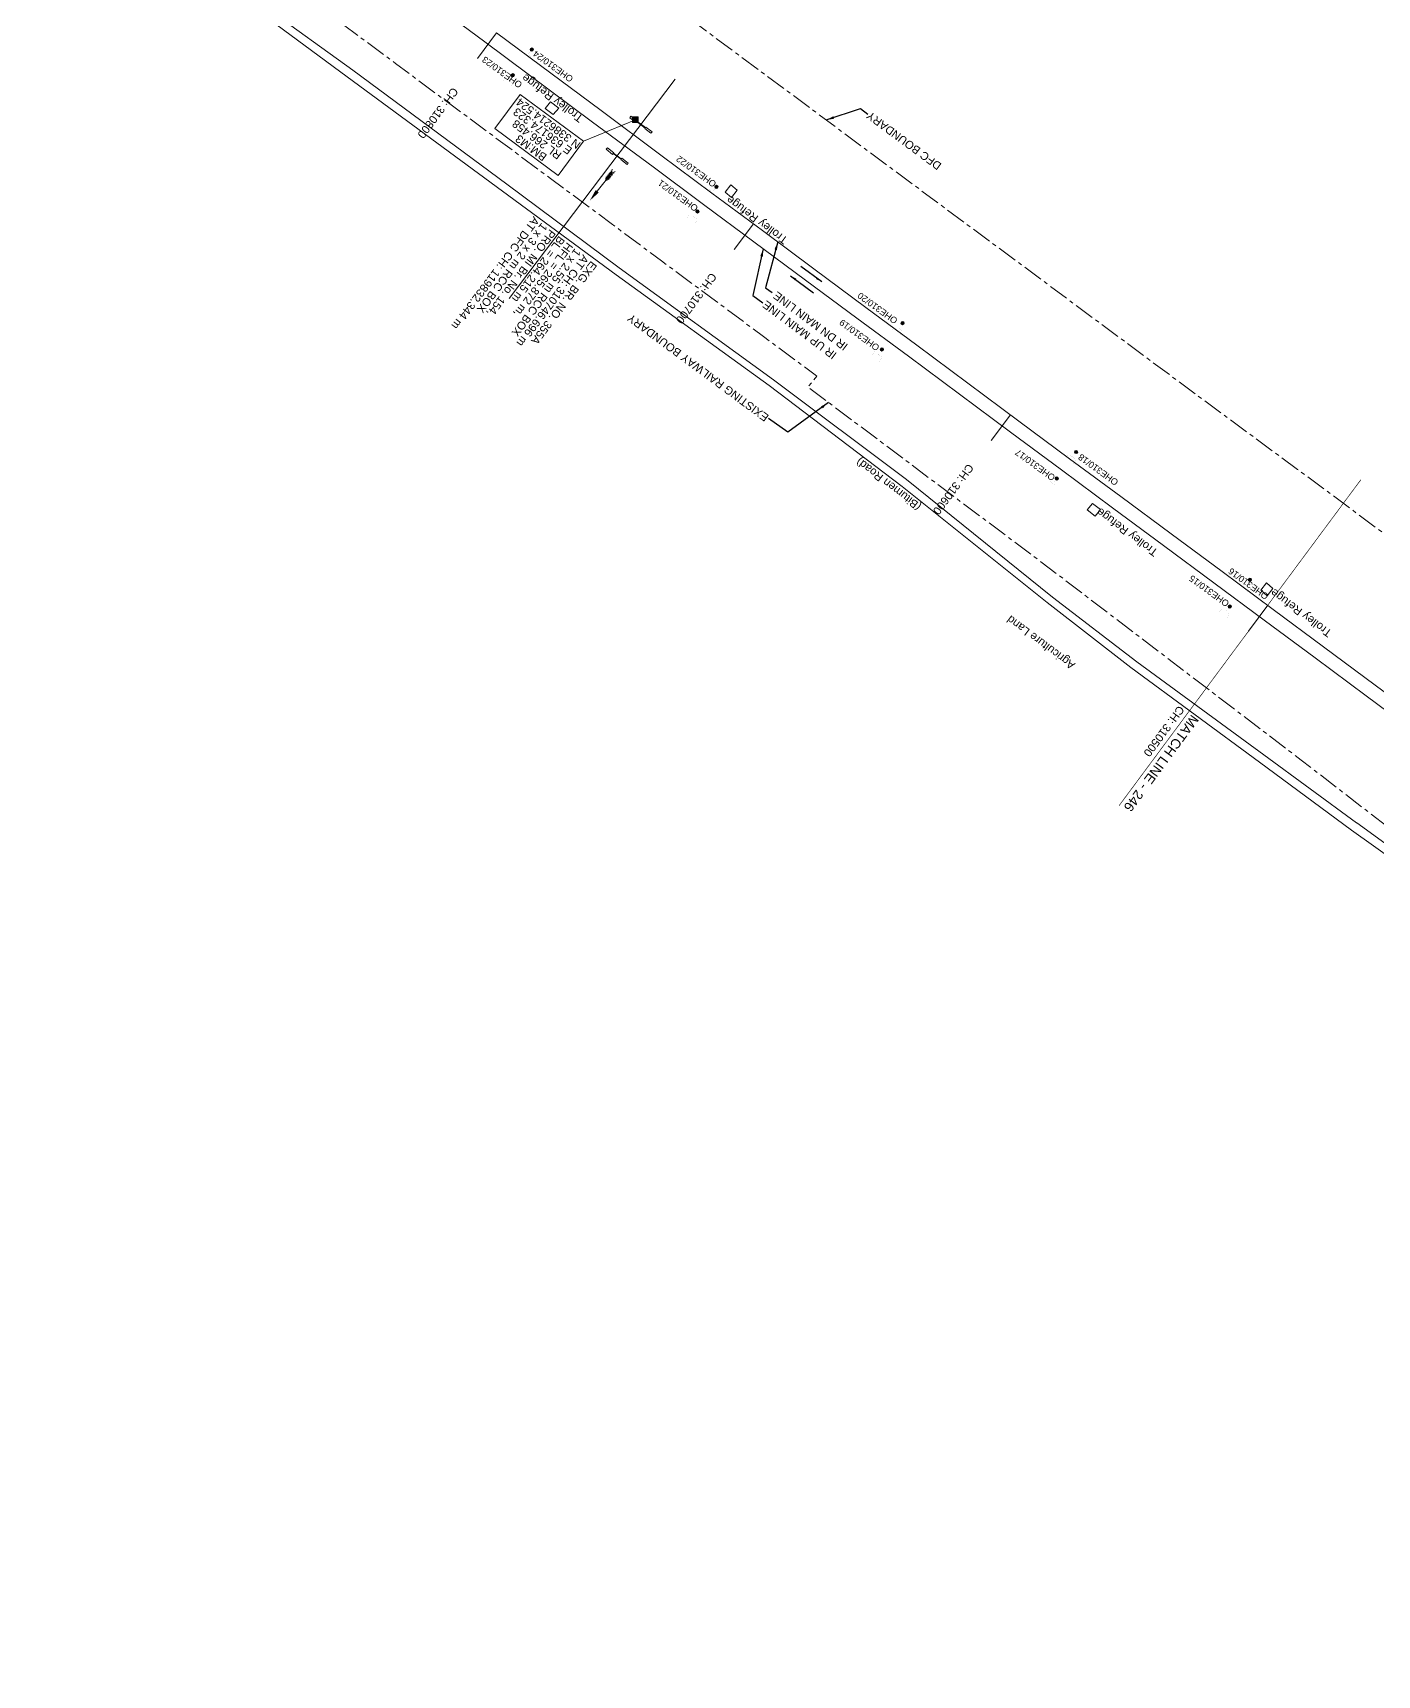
# Model space of a CAD drawing. Header units: metres. Extents: x 628572 to 650094, y 3375792 to 3391117.
# Drawn here: x 635986 to 636406, y 3385729 to 3386242 of the extents above; entities that cross this region are included whole.
import ezdxf
from ezdxf.enums import TextEntityAlignment as Align

# ---------------------------------------------------------------- set-up
doc = ezdxf.new("R2010")
doc.units = ezdxf.units.M
doc.header["$MEASUREMENT"] = 0
doc.linetypes.add('CENTER', pattern=[2, 1.25, -0.25, 0.25, -0.25])
doc.linetypes.add('PHANTOM2', pattern=[1.25, 0.625, -0.125, 0.125, -0.125, 0.125, -0.125])
for name, color, linetype, lineweight in [('Bench_Mark', 7, 'Continuous', 0), ('BRIDGE DETAILS PLAN', 7, 'Continuous', 0), ('Bridge Parapet', 7, 'Continuous', 0), ('DFCC BOUNDARY', 6, 'CENTER', 0), ('Existing Chainage', 7, 'Continuous', 0), ('Existing IR Track', 143, 'Continuous', 0), ('Existing Railway Boundary', 7, 'CENTER', 0), ('flow direction', 7, 'Continuous', 0), ('MATCH LINE', 7, 'Continuous', 0), ('OHE MAST', 8, 'Continuous', 0), ('Retaining Wall', 251, 'Continuous', 0), ('River Text', 5, 'Continuous', 0), ('Side Details', 251, 'Continuous', 0), ('Subroad Edge', 34, 'Continuous', 0), ('Text', 251, 'Continuous', 0), ('TOPOSTYLEREMARK', 251, 'Continuous', 0), ('Trolley Stand', 251, 'Continuous', 0)]:
    doc.layers.add(name, color=color, linetype=linetype, lineweight=lineweight)
doc.styles.get("Standard").update_dxf_attribs({"font": 'arial.ttf'})
doc.styles.add('Style-Arial', font='arial.ttf')
doc.styles.add('Text', font='arial.ttf', dxfattribs={"height": 2})
doc.dimstyles.new('ISO-25', dxfattribs={"dimtxt": 2.5, "dimasz": 2.5, "dimexe": 1.25, "dimexo": 0.625, "dimtad": 1, "dimtxsty": 'Standard', "dimcen": 2.5, "dimadec": 0, "dimazin": 0, "dimtfac": 1, "dimtmove": 0, "dimatfit": 3, "dimfxl": 1, "dimarcsym": 0})

# ---------------------------------------------------------------- blocks, each defined once
blk = doc.blocks.new('BM')
blk.add_hatch(color=256).paths.add_polyline_path([(-0.88, -0.88), (-0.88, 0.88), (0.88, 0.88), (0.88, -0.88)])
for p, q in [((0.88, 0.88), (-0.88, 0.88)), ((-0.88, 0.88), (-0.88, -0.88)), ((0.88, -0.88), (0.88, 0.88)), ((-0.88, -0.88), (0.88, -0.88))]:
    blk.add_line(p, q)
blk = doc.blocks.new('OHE MAST')
h = blk.add_hatch(color=256)
edge = h.paths.add_edge_path()
edge.add_arc((0, 0), 0.514, 0, 360)
at = {"const_width": 0.01, "flags": 128}
for points in [[(1.5, 3.5), (1.5, 2), (-1.5, 2), (-1.5, 3.5)], [(0, 2), (0, 0)]]:
    blk.add_lwpolyline(points, dxfattribs=at)
blk.add_circle((0, 0), 0.514)
blk = doc.blocks.new('River A')
at = {"layer": 'River Text'}
for p, q in [((0, 0), (-3.6, 7.5, -1499.5)), ((0.1, 6), (-3.5, 13.6, -1499.5)), ((0.1, 3.3), (-3.5, 10.8, -1499.5)), ((0.2, 9.9), (-3.4, 17.4, -1499.5)), ((0.3, 12.9), (-3.3, 20.5, -1499.5)), ((0.4, 16.4), (-3.2, 24, -1499.5)), ((0.5, 20.3), (-3.1, 27.8, -1499.5)), ((0.5, 22.3), (0, 0)), ((0, 0), (4, 7.4, -1499.5)), ((0.1, 6), (4.1, 13.4, -1499.5)), ((0.1, 3.3), (4.1, 10.7, -1499.5)), ((0.2, 9.9), (4.2, 17.2, -1499.5)), ((0.3, 12.9), (4.3, 20.3, -1499.5)), ((0.4, 16.4), (4.4, 23.8, -1499.5)), ((0.5, 20.3), (4.5, 27.7, -1499.5))]:
    blk.add_line(p, q, dxfattribs=at)
at = {"layer": 'River Text', "flags": 128}
blk.add_lwpolyline([(-0.7, -27.7), (0.5, 22.3)], dxfattribs=at)
at = {"layer": 'River Text', "extrusion": (0, 0, -1)}
blk.add_solid([(-3.5, -27.8), (1.3, -52.7), (4.8, -27.6)], dxfattribs=at)

msp = doc.modelspace()

# ---------------------------------------------------------------- linework, layer by layer
at = {"layer": 'BRIDGE DETAILS PLAN', "flags": 128}
msp.add_lwpolyline([(636134.8551, 3386158.6588), (636186.6671, 3386227.1576)], dxfattribs=at)
at = {"layer": 'Bridge Parapet', "flags": 128}
for points in [[(636177.303, 3386211.9242), (636174.6121, 3386213.9149), (636174.7715, 3386214.0905), (636177.4627, 3386212.0996), (636177.303, 3386211.9242)], [(636169.8045, 3386202.1793), (636167.3772, 3386203.9994), (636167.4774, 3386204.1062), (636169.9048, 3386202.286), (636169.8045, 3386202.1793)]]:
    msp.add_lwpolyline(points, close=True, dxfattribs=at)
at = {"layer": 'DFCC BOUNDARY', "ltscale": 5, "flags": 128}
msp.add_lwpolyline([(636584.3346, 3385988.4431), (636568.0107, 3385966.4571), (636550.348, 3385979.5622), (636531.0292, 3385993.896), (636512.8723, 3386007.4061), (636494.6223, 3386020.9855), (636478.6223, 3386032.853), (636462.6421, 3386044.7059), (636445.6824, 3386057.2864), (636428.7231, 3386069.8668), (636412.8636, 3386081.6666), (636396.9152, 3386093.5326), (636381.1027, 3386105.2279), (636365.4251, 3386116.8234), (636349.468, 3386128.6377), (636333.5586, 3386140.4168), (636317.7135, 3386152.2062), (636301.7194, 3386164.1064), (636285.757, 3386175.9393), (636269.6961, 3386187.8452), (636253.6842, 3386199.7353), (636237.5515, 3386211.7151), (636221.8027, 3386223.4057), (636206.045, 3386235.1031), (636187.1562, 3386249.1232), (636153.4881, 3386274.1306), (636138.7328, 3386285.1), (636122.4567, 3386297.1865), (636106.2444, 3386309.2256), (636090.1404, 3386321.1956), (636074.02, 3386333.1779), (636058.4676, 3386344.7368), (636042.9008, 3386356.3065), (636027.1935, 3386367.996), (636011.4859, 3386379.6858), (635996.0724, 3386391.1487), (635980.6527, 3386402.6163), (635964.4153, 3386414.6783), (635948.2342, 3386426.6986), (635932.527, 3386438.3503), (635916.9531, 3386449.9031), (635901.016, 3386461.7314), (635885.0988, 3386473.545), (635868.6437, 3386485.7318), (635852.2039, 3386497.9073), (635836.2418, 3386509.7593), (635820.2555, 3386521.6293), (635804.3184, 3386533.4839), (635788.3915, 3386545.331), (635772.3503, 3386557.2825), (635756.4819, 3386569.1055), (635740.306, 3386581.4522), (635723.7188, 3386594.113), (635707.6822, 3386606.0614), (635691.8325, 3386617.8706), (635675.9781, 3386629.6842), (635660.1262, 3386641.4958), (635645.6001, 3386652.358), (635630.6778, 3386663.5162), (635598.6519, 3386686.4914), (635582.8578, 3386698.2424), (635566.9601, 3386710.0712), (635557.3662, 3386717.1988), (635547.9622, 3386724.1854), (635532.785, 3386735.4635), (635517.7932, 3386746.6037), (635500.8991, 3386759.1164), (635484.3671, 3386771.3608), (635466.5716, 3386784.5844), (635449.1882, 3386797.502), (635429.837, 3386811.8874), (635410.9084, 3386825.9586), (635391.7177, 3386840.208), (635372.7074, 3386854.3233), (635352.4172, 3386869.3652), (635332.1246, 3386884.409), (635310.3164, 3386900.6009), (635288.5511, 3386916.761), (635271.53, 3386929.3977), (635269.479, 3386930.9204), (635250.6155, 3386944.9254), (635245.9876, 3386948.4016), (635242.5047, 3386951.065), (635220.0962, 3386967.6999), (635213.776, 3386972.3916), (635203.1346, 3386958.0783), (635166.3676, 3386983.9444)], dxfattribs=at)
at = {"layer": 'Existing Chainage', "linetype": 'Continuous', "lineweight": 13, "flags": 128}
msp.add_lwpolyline([(636124.9548, 3386233.6379), (636130.9168, 3386241.6662)], dxfattribs=at)
at = {"layer": 'Existing Chainage', "color": 7, "linetype": 'Continuous', "lineweight": 13, "flags": 128}
for points in [[(636205.1808, 3386173.9607), (636211.1514, 3386181.9827)], [(636285.432, 3386114.2878), (636291.3981, 3386122.3131)], [(636365.7992, 3386054.7585), (636371.7547, 3386062.7917)]]:
    msp.add_lwpolyline(points, dxfattribs=at)
at = {"layer": 'Existing IR Track', "flags": 128}
for points in [[(636419.4684, 3386021.9477), (636402.4837, 3386034.5469), (636386.5988, 3386046.3656), (636370.7005, 3386058.1943), (636354.9382, 3386069.8525), (636339.2607, 3386081.4479), (636323.2862, 3386093.2752), (636307.3351, 3386105.0851), (636291.4484, 3386116.9054), (636275.4855, 3386128.7824), (636259.5542, 3386140.5922), (636243.4933, 3386152.4982), (636227.4523, 3386164.4098), (636211.3196, 3386176.3896), (636195.5766, 3386188.076), (636179.8189, 3386199.7733), (636160.932, 3386213.792), (636127.252, 3386238.8082), (636112.4817, 3386249.7889)], [(636422.0607, 3386025.443), (636405.3473, 3386037.8412), (636389.1855, 3386049.8464), (636373.5143, 3386061.4872), (636357.5242, 3386073.3416), (636341.6591, 3386085.1032), (636325.872, 3386096.7629), (636309.86, 3386108.5885), (636294.0185, 3386120.3651), (636278.0808, 3386132.2132), (636262.1365, 3386144.0715), (636246.2692, 3386155.8725), (636230.0609, 3386167.9223), (636213.948, 3386179.9012), (636198.2066, 3386191.6172), (636182.283, 3386203.4689), (636163.5922, 3386217.3748), (636144.6713, 3386231.4519), (636130.9156, 3386241.6671)]]:
    msp.add_lwpolyline(points, dxfattribs=at)
at = {"layer": 'Existing Railway Boundary', "ltscale": 5, "flags": 128}
msp.add_lwpolyline([(631983.38, 3389039.032), (631997.7807, 3389029.4226), (631998.0481, 3389028.4172), (632017.689, 3389013.381), (632054.7643, 3388986.9088), (632106.6339, 3388955.856), (632154.9467, 3388925.0992), (632230.8669, 3388875.9972), (632261.2753, 3388857.0709), (632290.5359, 3388840.2738), (632385.6616, 3388776.6365), (632400.5735, 3388766.5357), (632397.5375, 3388762.1235), (632395.5364, 3388759.1088), (632389.2973, 3388750.367), (632386.7075, 3388746.9674), (632380.0799, 3388739.4039), (632361.8258, 3388715.063), (632365.1364, 3388712.5802), (632373.8273, 3388706.8724), (632388.4278, 3388697.2834), (632403.5607, 3388687.3436), (632418.7904, 3388677.3402), (632434.5002, 3388667.0345), (632450.2517, 3388656.7014), (632466.7864, 3388645.8571), (632483.3195, 3388635.0137), (632501.7611, 3388622.9148), (632520.2525, 3388610.7831), (632536.8197, 3388599.9238), (632553.3588, 3388589.0829), (632565.8495, 3388580.885), (632578.4671, 3388572.604), (632596.9196, 3388560.5289), (632615.4939, 3388548.3741), (632635.6038, 3388535.295), (632652.8405, 3388523.9973), (632669.9946, 3388512.743), (632686.4084, 3388501.9869), (632696.8068, 3388495.1588), (632732.8678, 3388550.0585), (632815.552, 3388494.313), (632865.8266, 3388462.6693), (632954.7858, 3388408.1832), (633025.1519, 3388369.9037), (633056.7277, 3388353.8904), (633065.1399, 3388349.0145), (633088.5914, 3388328.9973), (633152.5885, 3388273.22), (633202.5468, 3388242.3953), (633264.4413, 3388204.6969), (633318.529, 3388171.7998), (633353.1394, 3388148.7029), (633406.9301, 3388112.3266), (633420.502, 3388103.4378), (633436.8123, 3388092.7008), (633466.2362, 3388073.356), (633479.8402, 3388064.4269), (633497.3225, 3388052.9837), (633514.7073, 3388041.6043), (633531.7969, 3388030.3277), (633546.129, 3388020.9518), (633562.4852, 3388010.2117), (633576.5949, 3388000.9466), (633594.4174, 3387989.2137), (633606.8568, 3387981.0241), (633607.7091, 3387982.3188), (633610.8424, 3387980.256), (633626.8506, 3387969.7582), (633642.9494, 3387959.201), (633660.1619, 3387947.8844), (633677.4438, 3387936.5221), (633693.0899, 3387926.2037), (633708.7685, 3387915.8637), (633726.0343, 3387904.4973), (633743.3468, 3387893.1002), (633758.2779, 3387883.3197), (633773.1647, 3387873.5681), (633789.2894, 3387862.9617), (633805.4356, 3387852.3412), (633820.4764, 3387842.4668), (633835.4704, 3387832.6232), (633852.0416, 3387821.7432), (633886.4734, 3387799.1411), (633904.4207, 3387787.3621), (633919.3393, 3387777.5707), (633934.3023, 3387767.7502), (633949.6629, 3387757.6969), (633964.9235, 3387747.7091), (633980.0551, 3387737.7098), (633995.2041, 3387727.6988), (634012.3387, 3387716.4289), (634029.3333, 3387705.2512), (634045.5362, 3387694.5849), (634061.6293, 3387683.9862), (634078.9907, 3387672.5929), (634096.3149, 3387661.224), (634113.1506, 3387650.1721), (634130.0059, 3387639.1072), (634145.8823, 3387628.6414), (634161.8963, 3387618.085), (634177.8703, 3387607.6107), (634193.7633, 3387597.1895), (634209.9993, 3387586.506), (634226.097, 3387575.9134), (634243.1652, 3387564.6955), (634260.1615, 3387553.5249), (634275.6177, 3387543.3646), (634291.1318, 3387533.1662), (634296.8083, 3387529.4449), (634291.9143, 3387522.0113), (634301.9583, 3387515.4268), (634317.7028, 3387505.1053), (634344.1271, 3387487.7818), (634370.6963, 3387470.3636), (634386.1901, 3387460.3813), (634401.9429, 3387450.229), (634426.4972, 3387434.0857), (634451.3792, 3387417.727), (634475.9114, 3387401.5928), (634500.3759, 3387385.5031), (634523.6732, 3387370.1555), (634547.0997, 3387354.7227), (634564.8006, 3387343.068), (634582.571, 3387331.3674), (634601.3879, 3387318.9723), (634620.2858, 3387306.5238), (634639.3106, 3387294.0156), (634658.1243, 3387281.6461), (634679.4814, 3387267.2836), (634702.026, 3387254.0413), (634712.9167, 3387246.4104), (634726.0042, 3387238.4627), (634737.8854, 3387230.0656), (634750.9438, 3387221.7267), (634764.9008, 3387212.4131), (634775.612, 3387204.6159), (634789.3703, 3387195.959), (634801.4607, 3387188.869), (634814.7172, 3387180.8194), (634815.4987, 3387180.2694), (634827.9598, 3387171.3498), (634840.5994, 3387164.128), (634854.2176, 3387155.5292), (634871.8787, 3387143.9515), (634877.6173, 3387139.7695), (634887.5373, 3387132.4757), (634902.4262, 3387121.5277), (634921.3448, 3387107.4791), (634940.6674, 3387093.1306), (634962.2421, 3387077.0753), (634984.1126, 3387060.8), (635000.5185, 3387048.6195), (635017.0238, 3387036.3652), (635035.7455, 3387022.426), (635054.4369, 3387008.5092), (635082.1937, 3386987.9155), (635109.8573, 3386967.3911), (635134.2436, 3386949.2611), (635158.5309, 3386931.2047), (635180.7563, 3386914.7058), (635202.7867, 3386898.3516), (635206.1213, 3386895.8016), (635211.1242, 3386892.0437), (635230.1367, 3386877.9281), (635249.207, 3386863.7701), (635270.9723, 3386847.61), (635292.819, 3386831.3895), (635313.1117, 3386816.3456), (635333.3618, 3386801.3334), (635352.372, 3386787.2182), (635371.5331, 3386772.9909), (635390.4616, 3386758.9197), (635409.8226, 3386744.527), (635427.2062, 3386731.6093), (635445.0434, 3386718.3546), (635461.6171, 3386706.0794), (635478.4695, 3386693.5976), (635493.4196, 3386682.4884), (635508.6023, 3386671.2062), (635518.0063, 3386664.2196), (635527.5618, 3386657.1206), (635543.461, 3386645.2907), (635559.7145, 3386633.1978), (635591.676, 3386610.2688), (635606.0755, 3386599.5015), (635620.6466, 3386588.6057), (635636.5434, 3386576.7606), (635652.3995, 3386564.9458), (635668.2493, 3386553.1365), (635683.9787, 3386541.4169), (635700.2614, 3386528.9886), (635716.7419, 3386516.4094), (635732.9183, 3386504.3569), (635749.0007, 3386492.3748), (635764.9276, 3386480.5277), (635780.91, 3386468.6394), (635796.8963, 3386456.7694), (635812.8908, 3386444.8934), (635829.3631, 3386432.6938), (635845.7912, 3386420.527), (635861.6814, 3386408.7334), (635877.6317, 3386396.8953), (635893.2055, 3386385.3425), (635908.8769, 3386373.7174), (635925.058, 3386361.6972), (635941.2668, 3386349.6564), (635956.6865, 3386338.1889), (635972.0823, 3386326.7391), (635987.7899, 3386315.0493), (636003.5308, 3386303.3347), (636019.0977, 3386291.765), (636034.6476, 3386280.2079), (636050.7681, 3386268.2256), (636066.8961, 3386256.2378), (636083.1084, 3386244.1987), (636099.3561, 3386232.1333), (636114.134, 3386221.1471), (636147.8198, 3386196.1265), (636166.7058, 3386182.1085), (636182.4635, 3386170.4111), (636198.2037, 3386158.7268), (636214.3364, 3386146.7471), (636230.3919, 3386134.8247), (636230.9614, 3386134.4025), (636228.154, 3386130.995), (636300.9317, 3386076.4069), (636382.1931, 3386014.4435), (636463.0816, 3385952.0584), (636544.2755, 3385889.3268), (636568.8921, 3385871.1182), (636613.4471, 3385839.7025), (636628.0709, 3385853.6506), (636650.5128, 3385835.4717), (636693.9069, 3385800.1065), (636686.7095, 3385790.4003), (636696.0629, 3385782.3378), (636710.473, 3385769.9165), (636766.0138, 3385726.4206), (636849.4668, 3385668.9836), (636931.64, 3385608.8479), (637013.8419, 3385548.1951), (637096.6082, 3385488.6336), (637121.9489, 3385470.2058), (637176.9181, 3385426.1737), (637258.1753, 3385363.4078), (637340.1494, 3385301.7514), (637422.2947, 3385241.0852), (637447.0788, 3385223.2045), (637528.2227, 3385160.8768), (637610.9552, 3385100.7612), (637694.8717, 3385041.953), (637753.3499, 3385002.2846), (637771.5944, 3384989.982), (637771.5944, 3384979.4924), (637852.0915, 3384922.0343), (637935.0162, 3384862.0714), (637993.4351, 3384821.4573), (638019.0158, 3384803.2052), (638102.4107, 3384745.0584), (638178.9785, 3384688.3398), (638237.6603, 3384636.8079), (638344.701, 3384557.2221), (638427.4112, 3384496.8586), (638508.4228, 3384435.5926), (638565.3238, 3384391.9743), (638589.782, 3384373.2765), (638631.8324, 3384337.8543), (638619.2503, 3384320.7689), (638700.6253, 3384258.2275), (638758.2306, 3384210.1286), (638748.4263, 3384194.4881), (638832.9819, 3384135.241), (638898.2751, 3384089.8354), (638910.685, 3384104.7359), (638994.0238, 3384045.8483), (639077.2216, 3383986.384), (639102.1383, 3383968.0886), (639159.8745, 3383926.5901), (639184.8741, 3383908.5552), (639242.6613, 3383867.4991), (639268.1519, 3383849.1332), (639327.9549, 3383811.5106), (639354.2186, 3383795.0507), (639414.5653, 3383756.9689), (639440.0428, 3383739.3736), (639498.3493, 3383699.1058), (639523.8465, 3383681.6785), (639574.9736, 3383646.7331), (639583.1624, 3383652.0276), (639689.1575, 3383571.5368), (639770.3529, 3383510.1038), (639826.8338, 3383467.0843), (639851.6063, 3383448.3401), (639907.8381, 3383405.1303), (639928.7552, 3383389.2727), (639932.4136, 3383385.8226), (639987.4639, 3383341.8457), (640012.7135, 3383323.0928), (640093.1273, 3383262.0565), (640171.8725, 3383196.1592), (640228.3322, 3383153.381), (640311.5957, 3383095.2106), (640394.8641, 3383036.2274), (640477.4145, 3382977.0386), (640559.1827, 3382915.4685), (640665.4567, 3382835.3045), (640720.6935, 3382789.5682), (640744.1896, 3382769.9043), (640801.5333, 3382727.7921), (640884.497, 3382668.355), (640967.4181, 3382609.4811), (641049.3321, 3382547.9775), (641130.842, 3382487.0083), (641212.6929, 3382426.3203), (641295.2397, 3382366.2732), (641377.1032, 3382305.6407), (641458.6913, 3382244.4694), (641539.788, 3382182.3426), (641622.1383, 3382122.0097), (641702.364, 3382062.6427), (641784.5528, 3382001.6936), (641867.0132, 3381941.5198), (641973.939, 3381862.1361), (642047.1447, 3381806.5386), (642111.3474, 3381756.247), (642135.5451, 3381737.1522), (642191.6481, 3381692.8805), (642216.3665, 3381674.0919), (642297.8377, 3381612.4104), (642380.4062, 3381552.4772), (642463.3246, 3381492.4122), (642545.7114, 3381431.7783), (642627.5896, 3381371.9523), (642710.042, 3381311.7191), (642794.2249, 3381254.3826), (642875.8129, 3381193.2771), (642956.3456, 3381130.3141), (643036.4583, 3381067.3443), (643117.185, 3381004.8095), (643172.4593, 3380960.8682), (643197.158, 3380942.1115), (643255.3116, 3380901.5691), (643282.0179, 3380885.9855), (643340.0019, 3380844.3971), (643414.9945, 3380785.1482), (643451.8986, 3380756.7808), (643532.8037, 3380694.4612), (643535.2972, 3380692.6635), (643551.2784, 3380680.8194), (643567.3357, 3380668.919), (643583.0638, 3380657.2952), (643598.7082, 3380645.7333), (643614.3081, 3380634.1892), (643630.1523, 3380622.4653), (643650.0814, 3380608.0318), (643669.585, 3380593.9065), (643682.7179, 3380584.1884), (643695.5222, 3380574.7117), (643709.3225, 3380564.4893), (643722.9637, 3380554.3847), (643737.887, 3380543.3483), (643752.8235, 3380532.3022), (643768.2592, 3380520.8389), (643783.7331, 3380509.3472), (643799.7855, 3380497.4973), (643815.9413, 3380485.5714), (643832.7782, 3380473.1288), (643849.7289, 3380460.6021), (643866.059, 3380448.5159), (643882.3496, 3380436.4589), (643898.3816, 3380424.7148), (643914.2305, 3380413.1048), (643929.3278, 3380401.9147), (643944.4267, 3380390.7231), (643959.7518, 3380379.1349), (643975.3902, 3380367.3097), (643987.907, 3380358.1055), (644000.1603, 3380349.0958), (644017.4569, 3380336.3184), (644034.4669, 3380323.7528), (644046.4455, 3380314.9727), (644249.4258, 3380165.3983), (644621.007, 3379887.6965), (644676.9944, 3379845.4482), (644702.8645, 3379825.9912), (644738.6024, 3379799.4801), (644742.2817, 3379796.7418), (644771.2557, 3379773.8192), (644804.6479, 3379750.2058), (644834.554, 3379728.6172), (644848.5372, 3379718.5093), (644863.2911, 3379707.9396), (644878.1999, 3379697.2589), (644893.8111, 3379686.127), (644909.381, 3379675.0245), (644918.4816, 3379668.5863), (644935.1691, 3379656.7791), (644907.7997, 3379620.3367), (644936.8456, 3379598.666), (644961.4527, 3379618.4234), (645145.9779, 3379481.4776), (645154.4712, 3379493.1591), (645276.7247, 3379402.534), (645270.2115, 3379393.7381), (645468.3754, 3379252.8811), (645478.6859, 3379267.1096), (645498.5589, 3379252.3702), (645510.5872, 3379243.9988), (645510.5872, 3379243.9988), (645531.3517, 3379228.922), (645544.8911, 3379218.91), (645549.0311, 3379215.8257)], dxfattribs=at)
at = {"layer": 'MATCH LINE', "linetype": 'PHANTOM2', "ltscale": 15, "const_width": 0.2}
msp.add_lwpolyline([(636400.8295, 3386102.01), (636325.3734, 3386000.229)], dxfattribs=at)
at = {"layer": 'Retaining Wall', "flags": 128}
for points in [[(636172.5214, 3386215.1494), (636172.8484, 3386215.6345), (636174.8667, 3386214.1892), (636174.5396, 3386213.704), (636172.5214, 3386215.1494)], [(636179.1459, 3386210.2854), (636177.1997, 3386211.7715), (636177.5637, 3386212.2325), (636179.5099, 3386210.7464), (636179.1459, 3386210.2854)], [(636165.1376, 3386205.3042), (636165.5876, 3386205.7791), (636167.5785, 3386204.1619), (636167.1285, 3386203.687), (636165.1376, 3386205.3042)], [(636169.7463, 3386202.0485), (636170.0842, 3386202.4746), (636172.0494, 3386200.9955), (636171.7078, 3386200.5648), (636169.7463, 3386202.0485)]]:
    msp.add_lwpolyline(points, close=True, dxfattribs=at)
at = {"layer": 'Subroad Edge', "flags": 128}
for points in [[(636612.3079, 3385831.298), (636610.1473, 3385832.1557), (636586.7004, 3385852.0046), (636548.8513, 3385883.6106), (636509.083, 3385913.6573), (636474.3358, 3385940.6742), (636436.5939, 3385967.9889), (636399.5488, 3385994.8691), (636399.5128, 3385994.8402), (636370.5142, 3386016.0814), (636330.8487, 3386045.163), (636304.5672, 3386065.3763), (636258.9233, 3386102.0898), (636217.429, 3386133.2682), (636169.2438, 3386168.2699), (636134.1947, 3386194.4297), (636086.0948, 3386230.0211), (636058.8541, 3386249.6207), (636024.4311, 3386275.0252)], [(636606.9072, 3385830.0435), (636606.6106, 3385831.0599), (636585.1976, 3385850.1964), (636547.1392, 3385881.6449), (636507.6902, 3385911.4299), (636473.047, 3385937.9937), (636435.2025, 3385965.9405), (636397.8929, 3385992.5414), (636369.1673, 3386013.7949), (636329.0471, 3386043.3955), (636302.8667, 3386063.6785), (636257.6447, 3386099.9402), (636216.0622, 3386131.4637), (636168.256, 3386166.0826), (636132.8299, 3386192.1783), (636084.2884, 3386227.9427), (636057.6028, 3386247.5929), (636023.0419, 3386273.0428)]]:
    msp.add_lwpolyline(points, dxfattribs=at)
at = {"layer": 'TOPOSTYLEREMARK'}
msp.add_line((636174.323, 3386214.524), (636158.1051, 3386207.7764), dxfattribs=at)
at = {"layer": 'TOPOSTYLEREMARK', "linetype": 'Continuous', "flags": 128}
msp.add_lwpolyline([(636158.1051, 3386207.7764), (636150.1704, 3386197.082), (636130.3658, 3386211.7275), (636138.3004, 3386222.4219)], close=True, dxfattribs=at)
at = {"layer": 'Trolley Stand', "flags": 128}
for points in [[(636150.353, 3386218.146), (636148.6048, 3386216.1414), (636146.0887, 3386218.0767), (636147.8371, 3386220.0816), (636150.353, 3386218.146)], [(636204.343, 3386190.2336), (636206.1258, 3386192.507), (636204.116, 3386194.1632), (636202.3324, 3386191.8887), (636204.343, 3386190.2336)], [(636317.8837, 3386090.6946), (636315.3916, 3386092.5858), (636317.0647, 3386094.5746), (636319.557, 3386092.6833), (636317.8837, 3386090.6946)], [(636371.5766, 3386065.7712), (636373.3374, 3386068.0607), (636371.3479, 3386069.8299), (636369.5867, 3386067.5398), (636371.5766, 3386065.7712)]]:
    msp.add_lwpolyline(points, close=True, dxfattribs=at)

# ---------------------------------------------------------------- block references
at = {"layer": 'Bench_Mark'}
msp.add_blockref('BM', (636174.323, 3386214.524), dxfattribs=at)
at = {"layer": 'OHE MAST', "color": 2, "rotation": 143.3908318566117}
for p in [(636141.9213, 3386236.4561), (636136.0193, 3386228.4193), (636199.5915, 3386193.5096), (636193.6614, 3386185.8627), (636257.7524, 3386150.9679), (636251.2862, 3386142.7474), (636311.9154, 3386110.6928), (636305.89, 3386102.4313), (636366.1981, 3386070.7713), (636359.9065, 3386062.4024)]:
    msp.add_blockref('OHE MAST', p, dxfattribs=at)
at = {"layer": 'River Text', "xscale": 0.1499234070063734, "yscale": 0.1499234070063734, "zscale": 0.1499234070063734, "rotation": 323.0462313080645}
msp.add_blockref('River A', (636164.956, 3386195.4202), dxfattribs=at)

# ---------------------------------------------------------------- texts
at = {"layer": 'BRIDGE DETAILS PLAN', "color": 10}
for s, p in [('AT DFC CH: 119832.344 m', (636142.5019, 3386184.4888)), ('1 x 3 x 2 m RCC BOX', (636145.0476, 3386182.4981)), ('PRO. MI Br. No. 154,', (636147.5934, 3386180.5074))]:
    msp.add_text(s, height=2.5, rotation=233, dxfattribs=at).set_placement(p)
at = {"layer": 'BRIDGE DETAILS PLAN'}
for s, p in [('BL = 264.215 m', (636150.4623, 3386178.4131)), ('1 x 2.55 m RCC BOX', (636155.4718, 3386174.5232)), ('HFL = 265.872 m,', (636153.0081, 3386176.4224)), ('AT CH: 310746.696 m', (636157.9356, 3386172.5808)), ('EXG. BR. NO. 355A', (636160.4813, 3386170.5901))]:
    msp.add_text(s, height=2.5, rotation=233, dxfattribs=at).set_placement(p)
at = {"layer": 'DFCC BOUNDARY', "linetype": 'Continuous', "ltscale": 5}
msp.add_text('DFC BOUNDARY', height=2.5, rotation=143.5, dxfattribs=at).set_placement((636246.9265, 3386216.2514), align=Align.MIDDLE_RIGHT)
at = {"layer": 'Existing Chainage', "lineweight": 0, "insert": (636107.0687, 3386209.1362), "char_height": 2.5, "attachment_point": 6, "rotation": 233.401675, "line_spacing_factor": 0.6, "style": 'Style-Arial'}
msp.add_mtext('CH: 310800', dxfattribs=at)
at = {"layer": 'Existing Chainage', "color": 7, "lineweight": 0, "char_height": 2.5, "attachment_point": 4, "line_spacing_factor": 0.6, "style": 'Style-Arial'}
for s, insert, rotation in [('CH: 310700', (636198.8759, 3386166.1875), 233.340432), ('CH: 310600', (636279.1316, 3386106.511), 233.372841), ('CH: 310500', (636344.9221, 3386030.9215), 233.448348)]:
    msp.add_mtext(s, dxfattribs=dict(at, insert=insert, rotation=rotation))
at = {"layer": 'Existing IR Track', "color": 7, "lineweight": 0}
for s, p in [('IR UP MAIN LINE', (636214.4827, 3386157.1776)), ('IR DN MAIN LINE', (636217.8291, 3386160.006))]:
    msp.add_text(s, height=2.5, rotation=143, dxfattribs=at).set_placement(p, align=Align.MIDDLE_RIGHT)
at = {"layer": 'Existing Railway Boundary', "linetype": 'Continuous', "ltscale": 5}
msp.add_text('EXISTING RAILWAY BOUNDARY', height=2.5, rotation=143.5, dxfattribs=at).set_placement((636172.9851, 3386153.9981), align=Align.RIGHT)
at = {"layer": 'MATCH LINE', "linetype": 'Continuous'}
msp.add_text('MATCH LINE - 246', height=3, rotation=233.623712, dxfattribs=at).set_placement((636348.0118, 3386028.8472))
at = {"layer": 'OHE MAST'}
for s, p in [('OHE310/23', (636127.3504, 3386234.4554)), ('OHE310/24', (636143.2804, 3386236.2836)), ('OHE310/22', (636187.9766, 3386203.4423)), ('OHE310/21', (636182.2703, 3386195.874)), ('OHE310/20', (636244.5853, 3386160.733)), ('OHE310/19', (636238.9218, 3386152.3196)), ('OHE310/17', (636293.8218, 3386111.71)), ('OHE310/18', (636313.5081, 3386110.2479)), ('OHE310/16', (636360.4049, 3386074.6021)), ('OHE310/15', (636348.135, 3386072.3555))]:
    msp.add_text(s, height=2, rotation=144, dxfattribs=at).set_placement(p, align=Align.RIGHT)
at = {"layer": 'Side Details'}
msp.add_text('Agriculture Land', height=2.5, rotation=143.165844, dxfattribs=at).set_placement((636311.8468, 3386044.5437))
at = {"layer": 'Subroad Edge', "style": 'Text'}
msp.add_text('(Bitumen Road)', height=2.5, rotation=142.412284, dxfattribs=at).set_placement((636263.7878, 3386094.142))
at = {"layer": 'Text', "style": 'Text'}
for p in [(636158.2228, 3386215.4827), (636222.1242, 3386177.4252), (636337.7208, 3386079.8525), (636392.0389, 3386054.6337)]:
    msp.add_text('Trolley Refuge', height=2.5, rotation=143.463545, dxfattribs=at).set_placement(p)
at = {"layer": 'TOPOSTYLEREMARK'}
for s, p in [('E 636174.323', (636145.304, 3386210.9231)), ('N 3386214.524', (636147.1015, 3386213.3378)), ('RL 266.458', (636143.5064, 3386208.3098)), ('BM:M3', (636141.7088, 3386205.6963))]:
    msp.add_text(s, height=2.5, rotation=143.407788, dxfattribs=at).set_placement(p, align=Align.MIDDLE_CENTER)

# ---------------------------------------------------------------- leaders
at = {"layer": 'DFCC BOUNDARY', "linetype": 'Continuous', "lineweight": 0, "ltscale": 5}
msp.add_leader([(636233.8849, 3386214.4372), (636244.6309, 3386218.0241), (636246.9265, 3386216.2514)], dimstyle='ISO-25', override={"dimtxt": 3, "dimtad": 0, "dimdec": 3, "dimzin": 2, "dimtdec": 3}, dxfattribs=at)
at = {"layer": 'Existing IR Track', "color": 7, "lineweight": 0}
for points in [[(636214.2382, 3386174.2223), (636210.9492, 3386159.6298), (636214.1038, 3386157.2972)], [(636218.7713, 3386176.3154), (636214.9319, 3386162.0059), (636216.9764, 3386160.4941)]]:
    msp.add_leader(points, dimstyle='ISO-25', override={"dimtxt": 3, "dimtad": 0}, dxfattribs=at)
at = {"layer": 'Existing Railway Boundary', "linetype": 'Continuous', "ltscale": 5}
msp.add_leader([(636234.5593, 3386126.1402), (636221.8547, 3386116.8737), (636215.8653, 3386121.1514)], dimstyle='ISO-25', override={"dimtxt": 3, "dimasz": 2.5, "dimgap": 0.625, "dimtad": 0, "dimdec": 3, "dimzin": 2, "dimtdec": 3}, dxfattribs=at)
at = {"layer": 'flow direction', "lineweight": 0}
for points in [[(636232.502, 3386163.8326), (636225.9971, 3386168.6364)], [(636222.7365, 3386165.7678), (636229.9039, 3386160.4724)]]:
    msp.add_leader(points, dimstyle='ISO-25', override={"dimtxt": 0.5, "dimasz": 2, "dimtad": 0}, dxfattribs=at)

doc.saveas('drawing.dxf')
